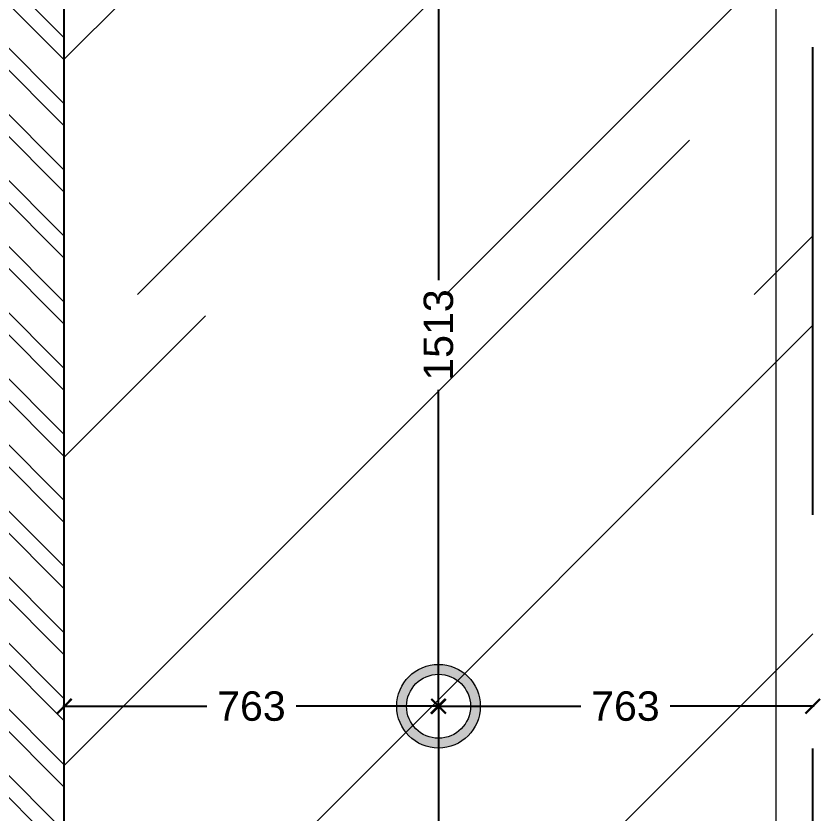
# Model space of a CAD drawing. Header units: millimetres. Extents: x 1464389 to 1998638, y -29162 to 256806.
# Drawn here: x 1722426 to 1724067, y 203282 to 204908 of the extents above; entities that cross this region are included whole.
import ezdxf

# ---------------------------------------------------------------- set-up
doc = ezdxf.new("R2010")
doc.units = ezdxf.units.MM
doc.header["$LTSCALE"] = 15
doc.header["$PDMODE"] = 35
doc.linetypes.add('HIDDEN', pattern=[9.524999999999999, 6.35, -3.175])
doc.layers.get('0').update_dxf_attribs({"lineweight": 5})
for name, color, linetype in [('COLUMN', 14, 'Continuous'), ('NEW WALL', 5, 'Continuous'), ('S-beamline-7', 8, 'HIDDEN')]:
    doc.layers.add(name, color=color, linetype=linetype)
doc.layers.add('dimension', color=1, linetype='Continuous', lineweight=25)
doc.layers.add('ledge wall line', color=252, linetype='Continuous', lineweight=13)
doc.styles.add('ARIAL', font='arial.ttf')
doc.dimstyles.new('SC-25', dxfattribs={"dimtxt": 60, "dimasz": 30, "dimexe": 0, "dimexo": 0, "dimgap": 25, "dimtad": 0, "dimdec": 0, "dimzin": 0, "dimdsep": 46, "dimtxsty": 'ARIAL', "dimblk": 'ARCHTICK', "dimcen": 0.09, "dimdle": 3, "dimclrd": 251, "dimclre": 251, "dimclrt": 1, "dimadec": 0, "dimazin": 0, "dimtfac": 1, "dimtdec": 0, "dimtofl": 0, "dimtmove": 0, "dimatfit": 2, "dimfxl": 100, "dimtolj": 1, "dimtzin": 0, "dimarcsym": 0})

# ---------------------------------------------------------------- blocks, each defined once
blk = doc.blocks.new('3rd floor beam')
at = {"layer": 'S-beamline-7', "color": 9, "ltscale": 10, "true_color": 0xc7c8ca}
blk.add_lwpolyline([(2198519.162411368, 738297.4028856427), (2198519.162411368, 751213.2093355833)], dxfattribs=at)
blk = doc.blocks.new('INTRNAL WALLS')
at = {"layer": 'ledge wall line'}
h = blk.add_hatch(dxfattribs=at)
h.set_pattern_fill('ANSI32', color=256, scale=9.999999999999998, angle=90)
h.set_pattern_definition([(135, (0, 0), (-67.35192090801866, -67.35192090801866), []), (135, (2.749411666127752e-15, 44.9013), (-67.35192090801866, -67.35192090801866), [])])
h.paths.add_polyline_path([(881832.9135039239, -153970.070721362), (884112.058988817, -153970.070721362), (884112.058988817, -153820.0707213621), (881682.9135039239, -153820.070721362), (881682.9135039239, -157110.070721362), (881832.9135039239, -157110.070721362)])
h.paths.add_polyline_path([(882311.7406425196, -149582.2955372737), (883964.9646048443, -149582.2955372737), (883964.7940494602, -149432.2955372737), (881861.7406425197, -149432.2955372737), (881861.7406425197, -147926.8651927239), (881711.7406425197, -147926.8651927239), (881711.7406425197, -149582.2955372737), (882161.7406425197, -149582.2955372737), (882161.7406425197, -152470.070721362), (881711.7406425197, -152470.070721362), (881711.7406425197, -152620.070721362), (883962.0589888166, -152620.070721362), (883962.058988817, -152820.070721362), (884112.058988817, -152820.070721362), (884112.0589888165, -152470.1161606204), (882311.7406425196, -152470.070721362)])
h.paths.add_polyline_path([(880482.9135039239, -151120.070721362), (875066.9135039239, -151120.070721362), (875066.9135039235, -151270.070721362), (876949.9135039239, -151270.070721362), (876949.9135039239, -152620.070721362), (877891.1560057607, -152620.0707213622), (877891.1560057607, -152470.070721362), (877099.9135039239, -152470.070721362), (877099.9135039239, -151270.070721362), (878641.4135039239, -151270.070721362), (878641.4135039239, -152620.070721362), (878787.5239321236, -152620.070721362), (878787.5239321236, -151270.070721362), (878932.9135039239, -151270.070721362), (880332.9135039239, -151270.070721362), (880332.9135039239, -152470.070721362), (879537.6710020872, -152470.070721362), (879537.6710020872, -152620.070721362), (880332.9135039239, -152620.070721362), (880332.9135039239, -152910.6949314994), (880482.9135039239, -152910.6949314994)])
h.paths.add_polyline_path([(880482.9135039239, -148960.8610260094), (880482.9135039239, -147926.8651927239), (880332.9135039239, -147926.8651927239), (880332.9135039239, -148960.8610260094), (874916.9135039239, -148960.8610260094), (874916.913503924, -149110.8610260094), (880332.9135039239, -149110.8610260094), (880332.9135039239, -150220.0707213607), (880482.9135039239, -150220.0707213607)])
h.paths.add_polyline_path([(880482.9135039239, -146876.8651927239), (877312.588381852, -146876.8651927239), (877312.588381852, -144170.8683095651), (880332.9135039239, -144645.4848238183), (880332.9135039239, -145976.8651927185), (880482.9135039239, -145976.8651927185), (880482.9135039239, -144517.2152541336), (876790.8888740009, -143937.0472955299), (876790.8888740009, -143774.8918150072), (876640.8888740046, -143774.8918150071), (876640.8888740046, -144065.3168652157), (877162.588381852, -144147.2971792198), (877162.5883818521, -146876.8651927239), (875066.9135039239, -146876.865192724), (875066.9135039239, -147026.8651927239), (880482.9135039239, -147026.8651927239)])
h.paths.add_polyline_path([(884112.0589888169, -145078.1372901986), (881711.7406425197, -144708.3692320545), (881711.7406425197, -145076.8651927183), (881861.7406425197, -145076.8651927183), (881861.7406425197, -144883.2460803066), (883962.058988817, -145206.7992613224), (883962.058988817, -146876.8651927239), (881711.7406425197, -146876.8651927239), (881711.7406425197, -147026.8651927239), (883962.058988817, -147026.8651927239), (883967.2240051657, -151569.3922794285), (884117.2240051656, -151569.3922794285)])
h.paths.add_polyline_path([(886926.9135039216, -144297.6091978628), (886776.9135039239, -144274.5017592987), (886776.9135039239, -148282.2955372737), (884114.6085003917, -148282.2955372737), (884114.7278536529, -148432.2955372738), (886926.9135039216, -148432.2955372737)])
h.paths.add_polyline_path([(889910.9135039216, -149432.2955372737), (889910.9135039216, -144757.493196507), (889760.9135039204, -144734.185737136), (889760.9135039204, -149432.2955372737), (886221.0988056134, -149432.2955372737), (886221.0988056134, -149582.2955372737), (889760.9135039204, -149582.2955372737), (889760.9135039228, -155900.0707213619), (889910.9135039216, -155900.0707213619)])
h.paths.add_polyline_path([(881637.9135039239, -158065.070721362), (881682.9135039239, -158065.070721362), (881682.9135039239, -157965.070721362), (881537.9135039239, -157965.070721362), (881537.9135039239, -159250.4464873802), (881637.9135039239, -159250.4464873802)])
h.paths.add_polyline_path([(882036.7594175837, -160000.4464873802), (881537.9135039239, -160000.4464873802), (881537.9135039239, -160100.4464873802), (882036.7594175837, -160100.4464873802)])
h.paths.add_polyline_path([(884112.058988817, -154870.070721362), (883962.058988817, -154870.070721362), (883962.058988817, -157860.070721362), (884112.058988817, -157860.070721362)])
h.paths.add_polyline_path([(880782.9135039249, -155839.9912413715), (880482.9135039244, -155839.9912413716), (880482.9135039239, -153810.6949315007), (878182.9135039239, -153810.6949315007), (878182.9135039239, -153970.070721362), (880332.9135039239, -153970.070721362), (880332.9135039235, -155839.9912413716), (878332.9135039235, -155839.9912413722), (878332.9135039239, -154720.070721362), (878182.9135039239, -154720.070721362), (878182.9135039239, -155839.9912413722), (877312.588381852, -155839.9912413722), (877162.588381852, -155839.9912413722), (877162.588381852, -157110.1793028177), (877312.588381852, -157110.1793028177), (877312.588381852, -155989.9912413722), (880783.0274184924, -155987.3076740745)])
h.paths.add_polyline_path([(876412.588381852, -155839.9912413722), (875066.9135039239, -155839.9912413722), (875066.9135039239, -155989.9912413722), (876412.588381852, -155989.9912413722)])
h.paths.add_polyline_path([(876862.588381852, -157859.9912413722), (875066.9135039239, -157859.9912413722), (875066.9135039239, -158009.9912413722), (876862.588381852, -158009.9912413722)])
h.paths.add_polyline_path([(876791.196334925, -142736.2061192832), (876640.8888740046, -142713.9351707563), (876640.8888740046, -142875.8918150072), (876791.196334925, -142875.8918150072)])
h.paths.add_polyline_path([(884112.058988817, -143864.1639484103), (883962.058988817, -143840.8745741483), (883962.058988817, -144155.211787349), (884112.058988817, -144155.211787349)])
at = {"layer": 'NEW WALL'}
blk.add_lwpolyline([(889760.9135039216, -155900.0707213619), (889910.9135039216, -155900.0707213619), (889910.9135039216, -149432.2955372737)], dxfattribs=at)
blk = doc.blocks.new('Hanging light')
h = blk.add_hatch(color=30)
h.dxf.hatch_style = 1
h.set_gradient(color1=(242, 103, 34), color2=(255, 255, 0), name='CYLINDER')
h.paths.add_polyline_path([(163326.3859334915, 34665.31563144315, 1), (163155.9474692392, 34665.31563144315, 1)])
h.paths.add_polyline_path([(163175.9474692392, 34665.31563144315, -1), (163306.3859334915, 34665.31563144315, -1)], flags=16)
at = {"color": 3}
for radius in [85.21923212613211, 65.21923212613211]:
    blk.add_circle((163241.1667013654, 34665.31563144315), radius, dxfattribs=at)
blk = doc.blocks.new('_ArchTick')
at = {"color": 0, "linetype": 'ByBlock', "const_width": 0.15}
blk.add_lwpolyline([(-0.5, -0.5), (0.5, 0.5)], dxfattribs=at)
blk = doc.blocks.new('*D771')
at = {"layer": 'Defpoints', "color": 0, "ltscale": 0.25, "transparency": 16777216}
for p in [(1723287.248384609, 203501.1577371731), (1723287.248384609, 201833.9077371688), (1723287.248384621, 201833.9077371688)]:
    blk.add_point(p, dxfattribs=at)
at = {"layer": 'dimension', "color": 251, "lineweight": -2, "ltscale": 0.25, "transparency": 16777216}
for p, q in [((1723287.248384621, 203504.1577371731), (1723287.248384621, 202779.1971300768)), ((1723287.248384609, 203501.1577371731), (1723287.248384621, 203501.1577371731)), ((1723287.248384621, 201830.9077371688), (1723287.248384621, 202555.8683442651)), ((1723287.248384609, 201833.9077371688), (1723287.248384621, 201833.9077371688))]:
    blk.add_line(p, q, dxfattribs=at)
at = {"layer": 'dimension', "color": 251, "lineweight": -2, "ltscale": 0.25, "transparency": 16777216, "xscale": 30, "yscale": 30, "zscale": 30}
for p, rotation in [((1723287.248384621, 203501.1577371731), 90), ((1723287.248384621, 201833.9077371688), 270)]:
    blk.add_blockref('_ArchTick', p, dxfattribs=dict(at, rotation=rotation))
at = {"layer": 'dimension', "color": 1, "ltscale": 0.25, "transparency": 16777216, "insert": (1723287.24838462, 202667.5327371704), "char_height": 60, "attachment_point": 5, "rotation": 90, "style": 'ARIAL'}
blk.add_mtext('\\A1;1650', dxfattribs=at)
blk = doc.blocks.new('*D772')
at = {"layer": 'Defpoints', "color": 0, "ltscale": 0.25, "transparency": 16777216}
for p in [(1723287.248384609, 205014.1577371594), (1723287.248384619, 205014.1577371594), (1723287.248384609, 203501.157737173)]:
    blk.add_point(p, dxfattribs=at)
at = {"layer": 'dimension', "color": 251, "lineweight": -2, "ltscale": 0.25, "transparency": 16777216}
for p, q in [((1723287.248384619, 205017.1577371594), (1723287.248384619, 204369.4244493081)), ((1723287.248384609, 205014.1577371594), (1723287.248384619, 205014.1577371594)), ((1723287.248384619, 203498.157737173), (1723287.248384619, 204145.8910250243)), ((1723287.248384609, 203501.157737173), (1723287.248384619, 203501.157737173))]:
    blk.add_line(p, q, dxfattribs=at)
at = {"layer": 'dimension', "color": 251, "lineweight": -2, "ltscale": 0.25, "transparency": 16777216, "xscale": 30, "yscale": 30, "zscale": 30}
for p, rotation in [((1723287.248384619, 205014.1577371594), 90), ((1723287.248384619, 203501.157737173), 270)]:
    blk.add_blockref('_ArchTick', p, dxfattribs=dict(at, rotation=rotation))
at = {"layer": 'dimension', "color": 1, "ltscale": 0.25, "transparency": 16777216, "insert": (1723287.248384619, 204257.6577371657), "char_height": 60, "attachment_point": 5, "rotation": 90, "style": 'ARIAL'}
blk.add_mtext('\\A1;1513', dxfattribs=at)
blk = doc.blocks.new('*D778')
at = {"layer": 'Defpoints', "color": 0, "ltscale": 0.25, "transparency": 16777216}
for p in [(1722524.335093567, 203501.157737173), (1723287.248384609, 203501.1577371728), (1723287.248384609, 203501.1577371728)]:
    blk.add_point(p, dxfattribs=at)
at = {"layer": 'dimension', "color": 251, "lineweight": -2, "ltscale": 0.25, "transparency": 16777216}
for p, q in [((1722521.335093567, 203501.1577371728), (1722814.754904163, 203501.1577371728)), ((1722524.335093567, 203501.157737173), (1722524.335093567, 203501.1577371728)), ((1723290.248384609, 203501.1577371728), (1722996.828574013, 203501.1577371728))]:
    blk.add_line(p, q, dxfattribs=at)
at = {"layer": 'dimension', "color": 251, "lineweight": -2, "ltscale": 0.25, "transparency": 16777216, "xscale": 30, "yscale": 30, "zscale": 30, "rotation": 180}
blk.add_blockref('_ArchTick', (1722524.335093567, 203501.1577371728), dxfattribs=at)
at = {"layer": 'dimension', "color": 251, "lineweight": -2, "ltscale": 0.25, "transparency": 16777216, "xscale": 30, "yscale": 30, "zscale": 30}
blk.add_blockref('_ArchTick', (1723287.248384609, 203501.1577371728), dxfattribs=at)
at = {"layer": 'dimension', "color": 1, "ltscale": 0.25, "transparency": 16777216, "insert": (1722905.791739088, 203501.1577371728), "char_height": 60, "attachment_point": 5, "style": 'ARIAL'}
blk.add_mtext('\\A1;763', dxfattribs=at)
blk = doc.blocks.new('*D779')
at = {"layer": 'Defpoints', "color": 0, "ltscale": 0.25, "transparency": 16777216}
for p in [(1723286.248384609, 203498.1577371728), (1724050.16167565, 203501.157737173), (1724050.16167565, 203501.1577371728)]:
    blk.add_point(p, dxfattribs=at)
at = {"layer": 'dimension', "color": 251, "lineweight": -2, "ltscale": 0.25, "transparency": 16777216}
for p, q in [((1723283.248384609, 203501.1577371728), (1723577.168195205, 203501.1577371728)), ((1723286.248384609, 203498.1577371728), (1723286.248384609, 203501.1577371728)), ((1724053.16167565, 203501.1577371728), (1723759.241865054, 203501.1577371728)), ((1724050.16167565, 203501.157737173), (1724050.16167565, 203501.1577371728))]:
    blk.add_line(p, q, dxfattribs=at)
at = {"layer": 'dimension', "color": 251, "lineweight": -2, "ltscale": 0.25, "transparency": 16777216, "xscale": 30, "yscale": 30, "zscale": 30, "rotation": 180}
blk.add_blockref('_ArchTick', (1723286.248384609, 203501.1577371728), dxfattribs=at)
at = {"layer": 'dimension', "color": 251, "lineweight": -2, "ltscale": 0.25, "transparency": 16777216, "xscale": 30, "yscale": 30, "zscale": 30}
blk.add_blockref('_ArchTick', (1724050.16167565, 203501.1577371728), dxfattribs=at)
at = {"layer": 'dimension', "color": 1, "ltscale": 0.25, "transparency": 16777216, "insert": (1723668.20503013, 203501.1577371728), "char_height": 60, "attachment_point": 5, "style": 'ARIAL'}
blk.add_mtext('\\A1;763', dxfattribs=at)

msp = doc.modelspace()

# ---------------------------------------------------------------- hatches: boundary and pattern name
at = {"true_color": 0x636466}
h = msp.add_hatch(dxfattribs=at)
h.set_pattern_fill('ANSI31', color=251, scale=140)
h.set_pattern_definition([(45, (882263.9739779471, 177990.9451907957), (-314.3089642374204, 314.3089642374204), [])])
h.paths.add_polyline_path([(1722524.334284586, 204340.5408706916), (1724050.160866668, 204340.5408706916), (1724050.160866668, 212657.1132658119), (1722524.334284586, 212657.1132658119)])
h = msp.add_hatch(dxfattribs=at)
h.set_pattern_fill('ANSI31', color=251, scale=140)
h.set_pattern_definition([(45, (845976.212346284, -70323.26450033311), (-314.3089642374204, 314.3089642374204), [])])
edge = h.paths.add_edge_path()
edge.add_arc((1722714.483344942, 206104.0424406278), 1810.000005623456, 263.9696802511865, 317.55651652916356, ccw=False)
edge.add_line((1722524.334284586, 204304.0581753625), (1722524.334284586, 203033.9077371685))
edge.add_line((1722524.334284586, 203033.9077371685), (1722374.334284586, 203149.4172888538))
edge.add_line((1722374.334284586, 203149.4172888538), (1720174.334284586, 203149.4172888538))
edge.add_line((1720174.334284586, 203149.4172888538), (1720065.334284586, 203033.9077371685))
edge.add_line((1720065.334284586, 203033.9077371685), (1720065.334284586, 201215.6696196115))
edge.add_line((1720065.334284586, 201215.6696196115), (1722374.334284588, 201215.6696196115))
edge.add_line((1722374.334284588, 201215.6696196115), (1722374.334284588, 201913.9077371684))
edge.add_line((1722374.334284588, 201913.9077371684), (1722454.334284588, 201913.9077371684))
edge.add_line((1722454.334284588, 201913.9077371684), (1722454.334284588, 201947.2410705017))
edge.add_line((1722454.334284588, 201947.2410705017), (1723519.979628969, 201947.2410705017))
edge.add_arc((1722454.334284589, 201900.5744038373), 1066.666666666511, -1.2352074918453582e-10, 2.5074907034650096, ccw=False)
edge.add_line((1723521.000951255, 201900.5744038351), (1722507.667617921, 201900.5744038351))
edge.add_line((1722507.667617922, 201900.5744038351), (1722507.667617922, 201833.9077371685))
edge.add_line((1722507.667617922, 201833.9077371685), (1724050.160866668, 201833.9077371685))
edge.add_line((1724050.160866668, 201833.9077371685), (1724050.160866668, 204882.5410782407))

# ---------------------------------------------------------------- linework, layer by layer
at = {"color": 32, "true_color": 0xcd6928}
msp.add_lwpolyline([(1723975.160866668, 212179.3004223553), (1723975.160866668, 201833.9077371685)], dxfattribs=at)

# ---------------------------------------------------------------- block references
for name, p in [('INTRNAL WALLS', (832613.4207806643, 358933.9784585304)), ('Hanging light', (1560046.080874262, 168835.8421057294))]:
    msp.add_blockref(name, p)
at = {"layer": 'COLUMN', "color": 240, "true_color": 0xed1f24}
msp.add_blockref('3rd floor beam', (-474469.0015446998, -537263.4951484741), dxfattribs=at)

# ---------------------------------------------------------------- dimensions: what is measured, and where the dimension line sits
at = {"layer": 'dimension', "ltscale": 0.25}
dim = msp.add_linear_dim(base=(1723287.248384619, 205014.1577371594), p1=(1723287.248384608, 203501.1577371729), p2=(1723287.248384608, 205014.1577371593), angle=90, dimstyle='SC-25', dxfattribs=at)
dim.commit()
dim.dimension.update_dxf_attribs({"geometry": '*D772', "text_midpoint": (1723287.248384619, 204257.6577371657)})
dim = msp.add_linear_dim(base=(1723287.248384609, 203501.1577371728), p1=(1722524.335093567, 203501.157737173), p2=(1723287.248384609, 203501.1577371728), dimstyle='SC-25', dxfattribs=at)
dim.commit()
dim.dimension.update_dxf_attribs({"geometry": '*D778', "text_midpoint": (1722905.791739088, 203501.1577371728)})
dim = msp.add_linear_dim(base=(1724050.16167565, 203501.1577371728), p1=(1723286.248384609, 203498.1577371728), p2=(1724050.16167565, 203501.157737173), text='763', dimstyle='SC-25', dxfattribs=at)
dim.commit()
dim.dimension.update_dxf_attribs({"geometry": '*D779', "text_midpoint": (1723668.20503013, 203501.1577371728)})
dim = msp.add_linear_dim(base=(1723287.248384621, 201833.9077371688), p1=(1723287.248384608, 203501.157737173), p2=(1723287.248384608, 201833.9077371687), angle=90, text='1650', dimstyle='SC-25', dxfattribs=at)
dim.commit()
dim.dimension.update_dxf_attribs({"geometry": '*D771', "text_midpoint": (1723287.24838462, 202667.5327371704)})

doc.saveas('drawing.dxf')
